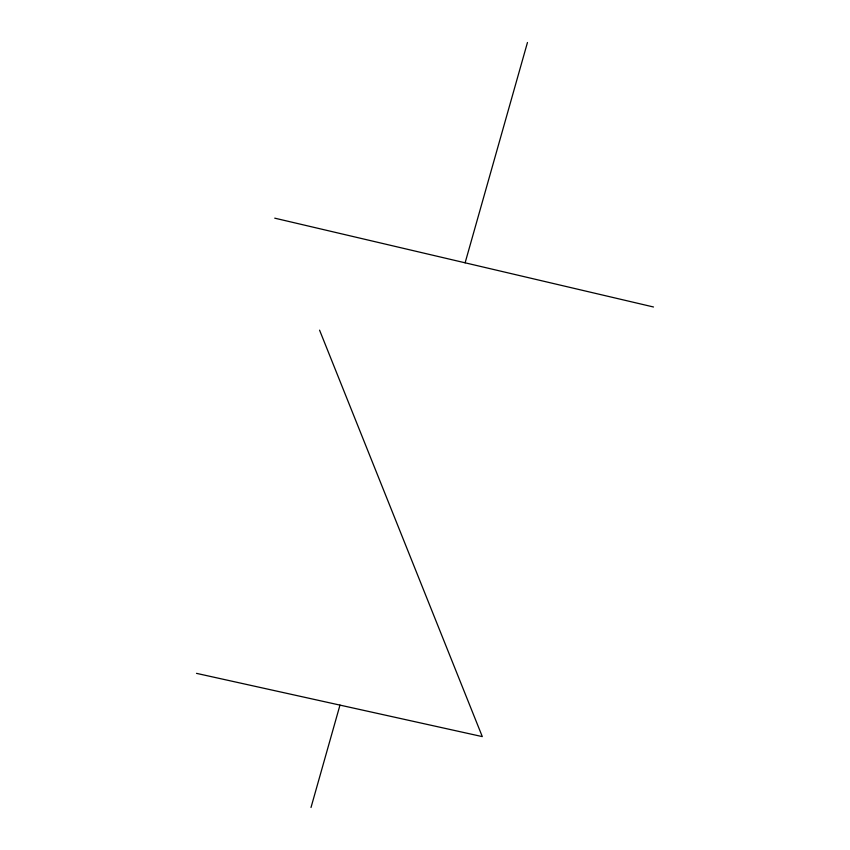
<?xml version="1.0" encoding="UTF-8"?>
<svg xmlns="http://www.w3.org/2000/svg" width="850" height="850" viewBox="0 0 850 850"><rect width="100%" height="100%" fill="white"/><g stroke="black" fill="none" stroke-linecap="round" stroke-linejoin="round"><path stroke-width="1.27" d="M311.004 807.5L339.979 705.107M465.12 262.809L527.457 42.5M196.499 673.359L482.301 736.61L319.568 330.161M274.731 218.163L653.501 306.988"/></g></svg>
